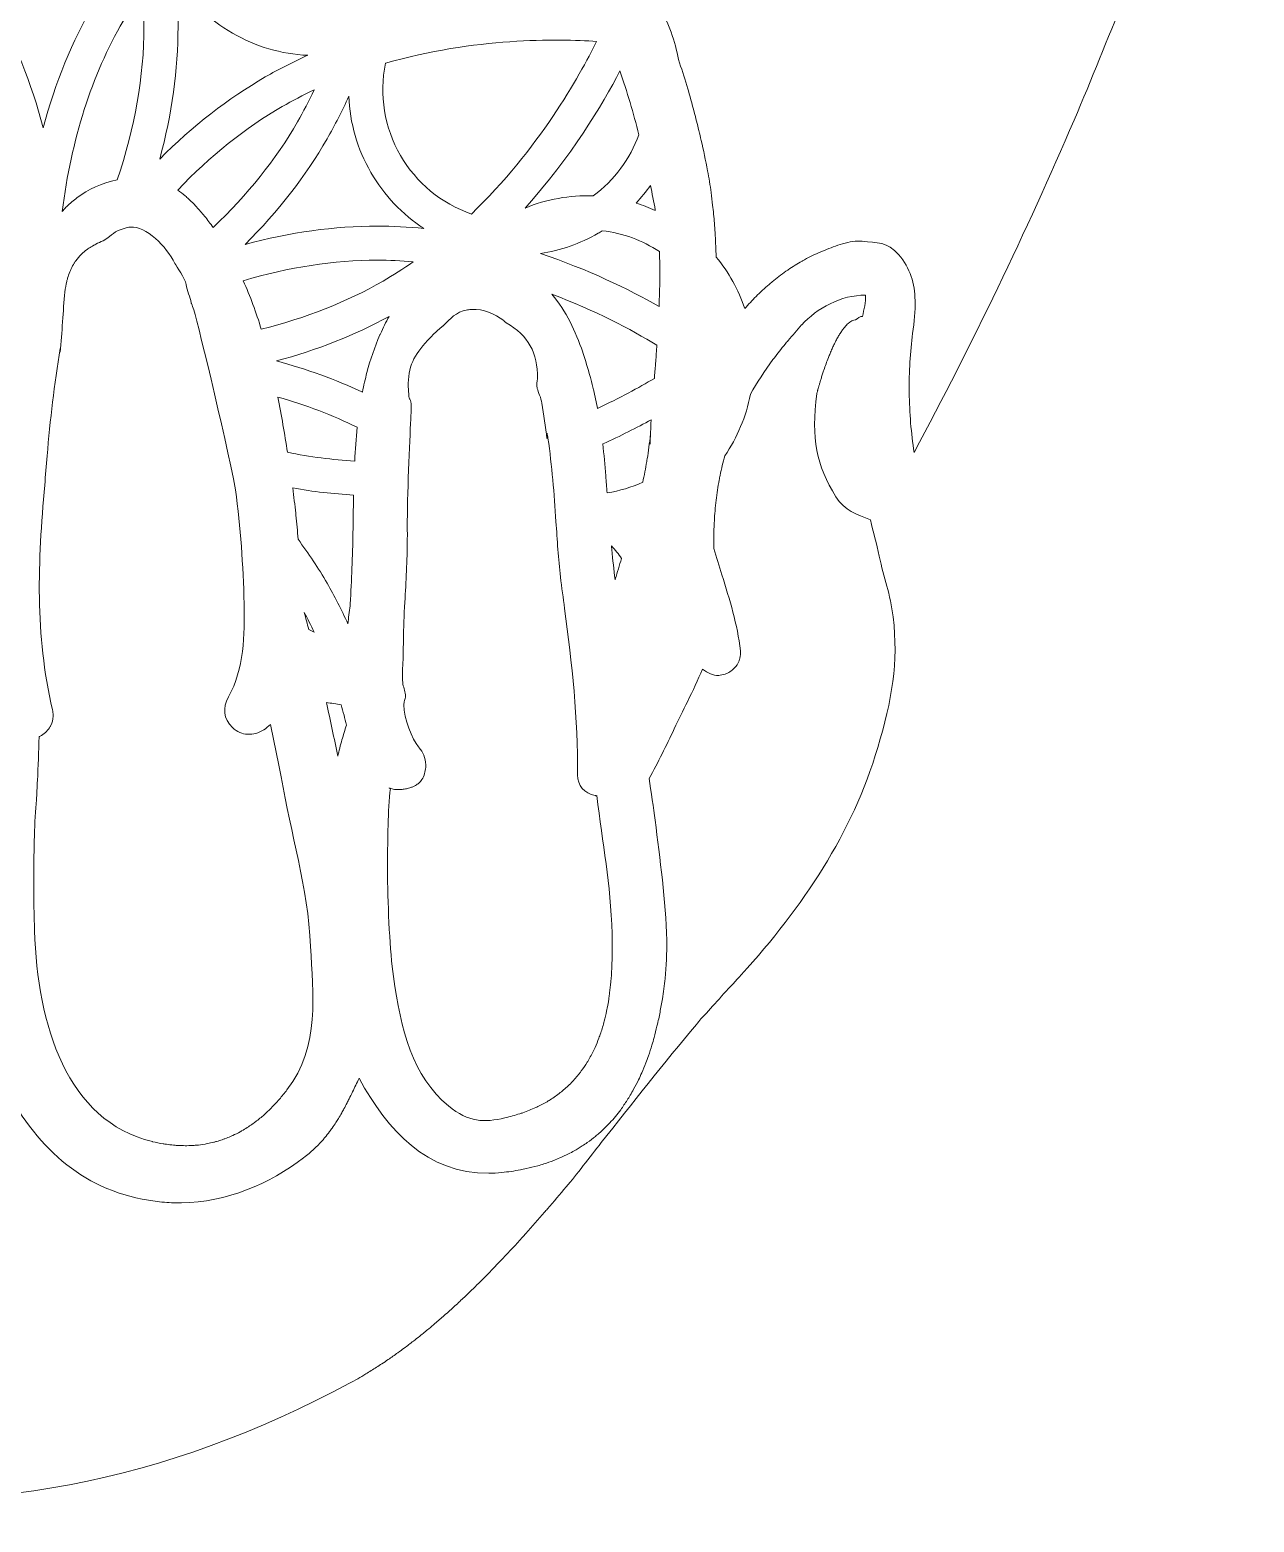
# Model space of a CAD drawing. Header units: millimetres. Extents: x -416 to 1516, y -417 to 43.
# Drawn here: x 240.2 to 282.2, y -287.4 to -236.2 of the extents above; entities that cross this region are included whole.
import ezdxf

# ---------------------------------------------------------------- set-up
doc = ezdxf.new("R2010")
doc.units = ezdxf.units.MM
doc.header["$MEASUREMENT"] = 0
doc.layers.add('Layer 4', color=7, linetype='Continuous')

msp = doc.modelspace()

# ---------------------------------------------------------------- linework, layer by layer
at = {"layer": 'Layer 4', "lineweight": 0}
for points, knots in [([(282.204, -223.898), (281.255, -226.113), (280.374, -228.346), (279.508, -230.579), (279.453, -230.72), (279.398, -230.86), (279.344, -231.001), (278.243, -233.842), (277.237, -236.477), (276.029, -239.311), (274.403, -243.122), (272.513, -247.017), (270.548, -250.699), (270.441, -250.052), (270.385, -249.343), (270.377, -248.64), (270.369, -247.938), (270.408, -247.243), (270.492, -246.627), (270.547, -246.221), (270.585, -245.845), (270.577, -245.494), (270.563, -244.909), (270.42, -244.393), (270.012, -243.919), (269.629, -243.476), (269.273, -243.517), (268.765, -243.461), (268.556, -243.438), (268.327, -243.476), (268.089, -243.549), (267.873, -243.615), (267.669, -243.692), (267.469, -243.774), (267.426, -243.791), (267.384, -243.808), (267.342, -243.826), (267.151, -243.909), (266.965, -243.998), (266.787, -244.095), (266.757, -244.111), (266.729, -244.129), (266.7, -244.146), (266.538, -244.237), (266.381, -244.335), (266.229, -244.438), (266.202, -244.456), (266.174, -244.473), (266.147, -244.492), (265.984, -244.607), (265.826, -244.728), (265.673, -244.856), (265.64, -244.884), (265.607, -244.912), (265.574, -244.941), (265.42, -245.073), (265.269, -245.21), (265.125, -245.355), (264.993, -245.488), (264.865, -245.626), (264.74, -245.769), (264.52, -245.121), (264.184, -244.525), (263.757, -244.003), (263.757, -243.998), (263.757, -243.993), (263.756, -243.988), (263.749, -243.748), (263.739, -243.508), (263.725, -243.268), (263.723, -243.233), (263.72, -243.199), (263.717, -243.164), (263.704, -242.953), (263.69, -242.742), (263.67, -242.531), (263.66, -242.43), (263.646, -242.329), (263.635, -242.227), (263.619, -242.082), (263.605, -241.937), (263.585, -241.791), (263.55, -241.544), (263.51, -241.295), (263.463, -241.046), (263.395, -240.694), (263.322, -240.347), (263.244, -240.005), (263.193, -239.781), (263.137, -239.563), (263.082, -239.343), (263.057, -239.242), (263.033, -239.139), (263.006, -239.038), (262.932, -238.757), (262.853, -238.48), (262.772, -238.205), (262.764, -238.178), (262.756, -238.151), (262.748, -238.124), (262.658, -237.825), (262.563, -237.529), (262.464, -237.238), (262.464, -237.237), (262.464, -237.237), (262.464, -237.237), (262.349, -236.606), (262.129, -235.985), (261.793, -235.402), (261.755, -235.336), (261.712, -235.274), (261.671, -235.21), (261.671, -235.21), (261.671, -235.21), (261.671, -235.21), (261.387, -234.575), (261.077, -233.958), (260.738, -233.36), (260.724, -233.335), (260.71, -233.311), (260.696, -233.287), (260.373, -232.723), (260.026, -232.174), (259.651, -231.641), (259.598, -231.566), (259.544, -231.491), (259.49, -231.416), (259.319, -231.18), (259.144, -230.947), (258.963, -230.717), (258.875, -230.606), (258.787, -230.494), (258.697, -230.383), (258.598, -230.262), (258.497, -230.142), (258.394, -230.023), (258.278, -229.887), (258.159, -229.752), (258.038, -229.618), (257.934, -229.502), (257.83, -229.387), (257.722, -229.272), (257.55, -229.088), (257.374, -228.907), (257.193, -228.727), (257.112, -228.646), (257.029, -228.565), (256.946, -228.484), (256.751, -228.294), (256.551, -228.106), (256.346, -227.921), (256.31, -227.888), (256.276, -227.855), (256.24, -227.823), (255.997, -227.605), (255.744, -227.39), (255.487, -227.178), (255.419, -227.121), (255.35, -227.064), (255.281, -227.008), (255.014, -226.792), (254.744, -226.577), (254.463, -226.366), (252.589, -224.955), (250.341, -224.203), (248.151, -223.44), (248.147, -223.433), (248.143, -223.426), (248.139, -223.419), (246.65, -220.874), (245.29, -218.455), (243.763, -215.852), (243.73, -215.797), (243.693, -215.734), (243.658, -215.673), (243.635, -215.634), (243.614, -215.598), (243.59, -215.557), (243.555, -215.498), (243.518, -215.434), (243.481, -215.371), (243.446, -215.313), (243.412, -215.254), (243.377, -215.193), (243.349, -215.146), (243.321, -215.098), (243.293, -215.05), (243.111, -214.739), (242.919, -214.412), (242.734, -214.095), (242.679, -214.001), (242.626, -213.91), (242.573, -213.82), (242.541, -213.765), (242.51, -213.712), (242.479, -213.659), (242.423, -213.563), (242.369, -213.472), (242.318, -213.384), (242.302, -213.358), (242.284, -213.327), (242.269, -213.301), (243.336, -212.102), (244.443, -210.973), (245.59, -209.897), (245.695, -209.799), (245.8, -209.702), (245.906, -209.604), (246.172, -209.358), (246.441, -209.114), (246.713, -208.873), (246.819, -208.779), (246.925, -208.684), (247.033, -208.59), (247.767, -207.948), (248.518, -207.324), (249.287, -206.715), (249.401, -206.625), (249.515, -206.537), (249.63, -206.447), (249.917, -206.223), (250.206, -206.001), (250.498, -205.781), (250.614, -205.694), (250.729, -205.606), (250.846, -205.52), (251.241, -205.226), (251.64, -204.934), (252.045, -204.646), (252.268, -204.487), (252.498, -204.333), (252.727, -204.179), (254.777, -206.657), (256.712, -208.719), (258.705, -210.549), (260.073, -211.805), (261.513, -213.012), (262.987, -214.136), (266.102, -216.512), (269.499, -218.598), (273.085, -220.337), (276.067, -221.783), (279.126, -222.974), (282.205, -223.896), (282.205, -223.897), (282.204, -223.897), (282.204, -223.898)], [0, 0, 0, 0, 1, 1, 1, 2, 2, 2, 3, 3, 3, 4, 4, 4, 5, 5, 5, 6, 6, 6, 7, 7, 7, 8, 8, 8, 9, 9, 9, 10, 10, 10, 11, 11, 11, 12, 12, 12, 13, 13, 13, 14, 14, 14, 15, 15, 15, 16, 16, 16, 17, 17, 17, 18, 18, 18, 19, 19, 19, 20, 20, 20, 21, 21, 21, 22, 22, 22, 23, 23, 23, 24, 24, 24, 25, 25, 25, 26, 26, 26, 27, 27, 27, 28, 28, 28, 29, 29, 29, 30, 30, 30, 31, 31, 31, 32, 32, 32, 33, 33, 33, 34, 34, 34, 35, 35, 35, 36, 36, 36, 37, 37, 37, 38, 38, 38, 39, 39, 39, 40, 40, 40, 41, 41, 41, 42, 42, 42, 43, 43, 43, 44, 44, 44, 45, 45, 45, 46, 46, 46, 47, 47, 47, 48, 48, 48, 49, 49, 49, 50, 50, 50, 51, 51, 51, 52, 52, 52, 53, 53, 53, 54, 54, 54, 55, 55, 55, 56, 56, 56, 57, 57, 57, 58, 58, 58, 59, 59, 59, 60, 60, 60, 61, 61, 61, 62, 62, 62, 63, 63, 63, 64, 64, 64, 65, 65, 65, 66, 66, 66, 67, 67, 67, 68, 68, 68, 69, 69, 69, 70, 70, 70, 71, 71, 71, 72, 72, 72, 73, 73, 73, 74, 74, 74, 75, 75, 75, 76, 76, 76, 77, 77, 77, 78, 78, 78, 79, 79, 79, 80, 80, 80, 81, 81, 81, 82, 82, 82, 82]), ([(238.955, -235.331), (238.68, -234.855), (238.375, -234.384), (238.043, -233.926), (238.852, -234.352), (239.749, -234.574), (240.682, -234.574), (241.614, -234.574), (242.511, -234.352), (243.321, -233.926), (242.989, -234.384), (242.684, -234.855), (242.409, -235.331), (241.671, -236.608), (241.091, -238.032), (240.682, -239.572), (240.272, -238.032), (239.693, -236.608), (238.955, -235.331)], [0, 0, 0, 0, 1, 1, 1, 2, 2, 2, 3, 3, 3, 4, 4, 4, 5, 5, 5, 6, 6, 6, 6]), ([(245.218, -234.459), (245.705, -235.23), (246.369, -235.868), (247.175, -236.333), (247.972, -236.793), (248.847, -237.049), (249.749, -237.09), (249.245, -237.317), (248.759, -237.565), (248.295, -237.833), (247.016, -238.571), (245.802, -239.515), (244.677, -240.644), (245.093, -239.104), (245.304, -237.581), (245.304, -236.106), (245.304, -235.568), (245.275, -235.017), (245.218, -234.459)], [0, 0, 0, 0, 1, 1, 1, 2, 2, 2, 3, 3, 3, 4, 4, 4, 5, 5, 5, 6, 6, 6, 6]), ([(244.135, -236.106), (244.135, -237.806), (243.823, -239.568), (243.221, -241.363), (242.677, -241.472), (242.221, -241.683), (241.833, -241.977), (241.82, -241.987), (241.808, -241.998), (241.795, -242.008), (241.674, -242.102), (241.558, -242.202), (241.45, -242.311), (241.45, -242.311), (241.45, -242.311), (241.449, -242.311), (241.449, -242.312), (241.448, -242.313), (241.447, -242.314), (241.407, -242.355), (241.369, -242.399), (241.33, -242.442), (241.645, -239.976), (242.344, -237.779), (243.421, -235.915), (243.62, -235.569), (243.842, -235.221), (244.082, -234.877), (244.118, -235.296), (244.135, -235.707), (244.135, -236.106)], [0, 0, 0, 0, 1, 1, 1, 2, 2, 2, 3, 3, 3, 4, 4, 4, 5, 5, 5, 6, 6, 6, 7, 7, 7, 8, 8, 8, 9, 9, 9, 10, 10, 10, 10]), ([(252.414, -237.363), (255.464, -236.482), (258.336, -236.525), (259.656, -236.612), (259.069, -237.803), (257.666, -240.322), (255.361, -242.529), (254.334, -242.171), (253.474, -241.461), (252.93, -240.519), (252.378, -239.563), (252.196, -238.446), (252.414, -237.363)], [0, 0, 0, 0, 1, 1, 1, 2, 2, 2, 3, 3, 3, 4, 4, 4, 4]), ([(259.534, -241.909), (258.737, -241.878), (257.938, -242.024), (257.203, -242.323), (258.786, -240.571), (259.851, -238.788), (260.457, -237.625), (260.702, -238.34), (260.917, -239.07), (261.107, -239.813), (260.809, -240.629), (260.276, -241.366), (259.534, -241.909)], [0, 0, 0, 0, 1, 1, 1, 2, 2, 2, 3, 3, 3, 4, 4, 4, 4]), ([(249.97, -238.277), (249.792, -238.658), (249.602, -239.023), (249.402, -239.368), (248.659, -240.656), (247.686, -241.867), (246.506, -242.99), (246.411, -242.859), (246.316, -242.729), (246.215, -242.603), (246.123, -242.489), (246.032, -242.386), (245.941, -242.287), (245.908, -242.251), (245.875, -242.217), (245.842, -242.183), (245.783, -242.123), (245.724, -242.066), (245.665, -242.011), (245.626, -241.976), (245.587, -241.939), (245.548, -241.906), (245.464, -241.835), (245.379, -241.768), (245.292, -241.709), (246.405, -240.545), (247.603, -239.582), (248.879, -238.845), (249.225, -238.646), (249.59, -238.456), (249.97, -238.277)], [0, 0, 0, 0, 1, 1, 1, 2, 2, 2, 3, 3, 3, 4, 4, 4, 5, 5, 5, 6, 6, 6, 7, 7, 7, 8, 8, 8, 9, 9, 9, 10, 10, 10, 10]), ([(253.737, -243.026), (253.194, -242.971), (252.66, -242.943), (252.141, -242.943), (250.666, -242.943), (249.143, -243.154), (247.603, -243.57), (248.732, -242.446), (249.676, -241.231), (250.414, -239.953), (250.683, -239.487), (250.933, -238.999), (251.16, -238.494), (251.195, -239.408), (251.451, -240.296), (251.918, -241.104), (252.371, -241.889), (252.991, -242.541), (253.737, -243.026)], [0, 0, 0, 0, 1, 1, 1, 2, 2, 2, 3, 3, 3, 4, 4, 4, 5, 5, 5, 6, 6, 6, 6]), ([(261.011, -242.155), (261.192, -241.963), (261.354, -241.759), (261.503, -241.548), (261.56, -241.828), (261.617, -242.108), (261.667, -242.39), (261.668, -242.395), (261.669, -242.401), (261.67, -242.407), (261.457, -242.311), (261.238, -242.225), (261.011, -242.155)], [0, 0, 0, 0, 1, 1, 1, 2, 2, 2, 3, 3, 3, 4, 4, 4, 4]), ([(240.357, -265.24), (240.36, -264.313), (240.383, -263.31), (240.448, -262.605), (240.464, -262.439), (240.466, -262.15), (240.48, -261.944), (240.513, -261.477), (240.52, -260.925), (240.541, -260.449), (240.543, -260.421), (240.597, -260.421), (240.623, -260.403), (240.752, -260.317), (240.852, -260.211), (240.921, -260.093), (240.928, -260.081), (240.934, -260.069), (240.94, -260.057), (240.99, -259.96), (241.018, -259.854), (241.021, -259.741), (241.021, -259.727), (241.021, -259.713), (241.021, -259.698), (241.02, -259.641), (241.014, -259.582), (241, -259.521), (241, -259.521), (241, -259.521), (241, -259.521), (240.695, -258.227), (240.569, -256.958), (240.549, -255.683), (240.529, -254.409), (240.614, -253.129), (240.731, -251.817), (240.76, -251.483), (240.785, -251.158), (240.814, -250.818), (240.917, -249.592), (241.064, -248.359), (241.264, -247.142), (241.264, -247.18), (241.267, -247.225), (241.266, -247.261), (241.266, -247.26), (241.266, -247.26), (241.266, -247.26), (241.266, -247.26), (241.266, -247.26), (241.266, -247.261), (241.331, -246.6), (241.356, -245.843), (241.425, -245.204), (241.425, -245.204), (241.425, -245.203), (241.425, -245.203), (241.44, -245.073), (241.462, -244.952), (241.488, -244.837), (241.497, -244.801), (241.508, -244.768), (241.518, -244.733), (241.539, -244.656), (241.564, -244.582), (241.592, -244.511), (241.606, -244.476), (241.621, -244.442), (241.637, -244.408), (241.668, -244.341), (241.704, -244.278), (241.743, -244.217), (241.76, -244.19), (241.776, -244.162), (241.794, -244.136), (241.853, -244.054), (241.918, -243.976), (241.992, -243.905), (242.05, -243.849), (242.115, -243.797), (242.184, -243.747), (242.204, -243.732), (242.225, -243.718), (242.246, -243.704), (242.299, -243.669), (242.354, -243.635), (242.412, -243.602), (242.435, -243.589), (242.457, -243.576), (242.481, -243.564), (242.562, -243.522), (242.646, -243.482), (242.737, -243.445), (243.119, -243.227), (243.012, -243.141), (243.562, -242.993), (243.596, -242.984), (243.632, -242.978), (243.668, -242.976), (244.207, -242.939), (244.909, -243.637), (245.194, -244.224), (245.244, -244.327), (245.554, -244.736), (245.584, -244.945), (245.613, -245.153), (245.716, -245.367), (245.755, -245.577), (245.756, -245.579), (245.758, -245.582), (245.763, -245.593), (245.779, -245.627), (245.784, -245.672), (245.827, -245.752), (245.827, -245.752), (245.827, -245.753), (245.828, -245.753), (245.874, -245.851), (246.919, -250.083), (247.274, -251.982), (247.274, -251.982), (247.274, -251.982), (247.274, -251.982), (247.446, -253.272), (247.54, -254.553), (247.568, -255.886), (247.59, -256.949), (247.565, -258.119), (247.038, -259.08), (246.825, -259.469), (246.859, -259.822), (247.171, -260.125), (247.327, -260.277), (247.506, -260.35), (247.69, -260.359), (247.875, -260.368), (248.066, -260.313), (248.246, -260.208), (248.333, -260.158), (248.399, -260.082), (248.477, -260.021), (248.576, -260.629), (248.736, -261.203), (248.838, -261.812), (249.17, -263.787), (249.756, -265.567), (249.85, -267.633), (249.924, -269.249), (250.194, -271.036), (249.038, -272.546), (248.955, -272.654), (248.868, -272.759), (248.778, -272.863), (248.756, -272.888), (248.733, -272.914), (248.71, -272.939), (248.618, -273.042), (248.524, -273.143), (248.425, -273.239), (248.424, -273.24), (248.424, -273.24), (248.423, -273.241), (248.356, -273.306), (248.287, -273.368), (248.217, -273.429), (248.195, -273.449), (248.171, -273.468), (248.149, -273.487), (248.099, -273.529), (248.048, -273.57), (247.996, -273.61), (247.969, -273.63), (247.942, -273.651), (247.915, -273.671), (247.864, -273.708), (247.812, -273.745), (247.759, -273.78), (247.732, -273.798), (247.706, -273.817), (247.678, -273.834), (247.615, -273.875), (247.549, -273.914), (247.483, -273.951), (247.467, -273.961), (247.451, -273.971), (247.434, -273.98), (247.351, -274.026), (247.266, -274.068), (247.18, -274.108), (247.156, -274.119), (247.131, -274.129), (247.106, -274.139), (247.043, -274.167), (246.978, -274.194), (246.912, -274.218), (246.88, -274.23), (246.847, -274.241), (246.814, -274.252), (246.753, -274.273), (246.691, -274.293), (246.628, -274.31), (246.594, -274.32), (246.56, -274.33), (246.526, -274.338), (246.456, -274.356), (246.385, -274.371), (246.314, -274.385), (246.286, -274.391), (246.258, -274.397), (246.23, -274.402), (246.13, -274.419), (246.029, -274.433), (245.925, -274.442), (245.904, -274.444), (245.882, -274.444), (245.861, -274.446), (245.777, -274.452), (245.692, -274.456), (245.605, -274.457), (245.568, -274.458), (245.53, -274.457), (245.492, -274.456), (245.419, -274.455), (245.344, -274.452), (245.268, -274.447), (245.227, -274.445), (245.186, -274.441), (245.145, -274.438), (245.066, -274.43), (244.986, -274.42), (244.905, -274.409), (244.867, -274.403), (244.83, -274.399), (244.792, -274.392), (244.674, -274.373), (244.555, -274.349), (244.432, -274.32), (244.431, -274.32), (244.43, -274.32), (244.429, -274.319), (241.484, -273.614), (240.482, -270.312), (240.381, -267.086), (240.367, -266.634), (240.356, -265.96), (240.357, -265.24)], [0, 0, 0, 0, 1, 1, 1, 2, 2, 2, 3, 3, 3, 4, 4, 4, 5, 5, 5, 6, 6, 6, 7, 7, 7, 8, 8, 8, 9, 9, 9, 10, 10, 10, 11, 11, 11, 12, 12, 12, 13, 13, 13, 14, 14, 14, 15, 15, 15, 16, 16, 16, 17, 17, 17, 18, 18, 18, 19, 19, 19, 20, 20, 20, 21, 21, 21, 22, 22, 22, 23, 23, 23, 24, 24, 24, 25, 25, 25, 26, 26, 26, 27, 27, 27, 28, 28, 28, 29, 29, 29, 30, 30, 30, 31, 31, 31, 32, 32, 32, 33, 33, 33, 34, 34, 34, 35, 35, 35, 36, 36, 36, 37, 37, 37, 38, 38, 38, 39, 39, 39, 40, 40, 40, 41, 41, 41, 42, 42, 42, 43, 43, 43, 44, 44, 44, 45, 45, 45, 46, 46, 46, 47, 47, 47, 48, 48, 48, 49, 49, 49, 50, 50, 50, 51, 51, 51, 52, 52, 52, 53, 53, 53, 54, 54, 54, 55, 55, 55, 56, 56, 56, 57, 57, 57, 58, 58, 58, 59, 59, 59, 60, 60, 60, 61, 61, 61, 62, 62, 62, 63, 63, 63, 64, 64, 64, 65, 65, 65, 66, 66, 66, 67, 67, 67, 68, 68, 68, 69, 69, 69, 70, 70, 70, 71, 71, 71, 72, 72, 72, 73, 73, 73, 74, 74, 74, 75, 75, 75, 76, 76, 76, 77, 77, 77, 78, 78, 78, 79, 79, 79, 80, 80, 80, 81, 81, 81, 82, 82, 82, 82]), ([(257.728, -243.886), (258.421, -243.779), (259.092, -243.544), (259.706, -243.19), (259.755, -243.162), (259.803, -243.132), (259.851, -243.103), (260.568, -243.183), (261.233, -243.437), (261.809, -243.814), (261.821, -244.109), (261.825, -244.412), (261.823, -244.72), (261.822, -244.733), (261.823, -244.745), (261.823, -244.758), (261.82, -245.069), (261.811, -245.385), (261.799, -245.699), (260.744, -245.101), (259.351, -244.421), (257.728, -243.886)], [0, 0, 0, 0, 1, 1, 1, 2, 2, 2, 3, 3, 3, 4, 4, 4, 5, 5, 5, 6, 6, 6, 7, 7, 7, 7]), ([(247.541, -244.816), (249.109, -244.352), (250.649, -244.112), (252.141, -244.112), (252.541, -244.112), (252.953, -244.13), (253.37, -244.166), (253.026, -244.406), (252.678, -244.627), (252.333, -244.827), (251.084, -245.548), (249.685, -246.096), (248.158, -246.477), (248.158, -246.477), (248.158, -246.477), (248.158, -246.477), (247.984, -245.908), (247.78, -245.352), (247.541, -244.816), (247.541, -244.816), (247.541, -244.816), (247.541, -244.816)], [0, 0, 0, 0, 1, 1, 1, 2, 2, 2, 3, 3, 3, 4, 4, 4, 5, 5, 5, 6, 6, 6, 7, 7, 7, 7]), ([(269.298, -260.813), (268.424, -263.76), (266.739, -266.261), (264.619, -268.597), (264.268, -268.983), (263.782, -269.505), (263.421, -269.918), (263.419, -269.921), (263.412, -269.93), (263.409, -269.932), (263.283, -270.039), (263.184, -270.176), (263.079, -270.302), (261.979, -271.616), (260.864, -273.03), (259.814, -274.352), (259.419, -274.85), (258.971, -275.452), (258.617, -275.87), (258.404, -276.121), (258.188, -276.374), (257.969, -276.626), (257.936, -276.664), (257.904, -276.702), (257.871, -276.74), (257.659, -276.983), (257.444, -277.226), (257.227, -277.468), (257.187, -277.513), (257.147, -277.557), (257.107, -277.601), (256.887, -277.844), (256.665, -278.086), (256.439, -278.324), (256.405, -278.36), (256.372, -278.394), (256.338, -278.429), (256.1, -278.68), (255.86, -278.928), (255.615, -279.17), (255.453, -279.331), (255.289, -279.489), (255.124, -279.646), (255.072, -279.695), (255.019, -279.743), (254.967, -279.792), (254.853, -279.898), (254.739, -280.003), (254.625, -280.107), (254.56, -280.165), (254.495, -280.222), (254.43, -280.279), (254.325, -280.372), (254.22, -280.464), (254.114, -280.554), (254.044, -280.613), (253.975, -280.671), (253.905, -280.728), (253.801, -280.815), (253.697, -280.9), (253.592, -280.984), (253.52, -281.041), (253.448, -281.098), (253.375, -281.154), (253.27, -281.236), (253.165, -281.315), (253.059, -281.394), (252.986, -281.448), (252.913, -281.502), (252.84, -281.555), (252.73, -281.634), (252.619, -281.71), (252.508, -281.786), (252.438, -281.835), (252.367, -281.884), (252.296, -281.931), (252.173, -282.012), (252.049, -282.089), (251.925, -282.166), (251.865, -282.204), (251.805, -282.243), (251.745, -282.279), (251.559, -282.39), (251.372, -282.497), (251.184, -282.599), (244.951, -285.942), (238.338, -287.359), (231.635, -286.114), (226.896, -285.234), (224.845, -282.364), (221.678, -279.346), (221.359, -279.042), (221.162, -278.687), (220.832, -278.401), (220.896, -278.39), (220.958, -278.381), (221.017, -278.374), (221.077, -278.368), (221.135, -278.363), (221.191, -278.359), (221.531, -278.337), (221.828, -278.352), (222.219, -278.209), (222.421, -278.136), (222.61, -278.056), (222.792, -277.972), (222.849, -277.946), (222.903, -277.918), (222.958, -277.891), (223.081, -277.83), (223.201, -277.768), (223.316, -277.702), (223.374, -277.67), (223.43, -277.636), (223.485, -277.602), (223.596, -277.534), (223.702, -277.463), (223.804, -277.391), (223.85, -277.358), (223.897, -277.327), (223.941, -277.294), (224.234, -277.071), (224.492, -276.826), (224.72, -276.559), (224.754, -276.52), (224.786, -276.479), (224.819, -276.439), (224.907, -276.329), (224.99, -276.216), (225.069, -276.098), (225.095, -276.06), (225.122, -276.023), (225.146, -275.985), (225.244, -275.832), (225.335, -275.673), (225.418, -275.508), (225.434, -275.478), (225.447, -275.445), (225.462, -275.414), (225.53, -275.274), (225.593, -275.131), (225.651, -274.983), (225.672, -274.931), (225.693, -274.877), (225.713, -274.824), (225.768, -274.673), (225.821, -274.518), (225.869, -274.359), (225.879, -274.324), (225.891, -274.291), (225.901, -274.256), (225.957, -274.062), (226.007, -273.861), (226.053, -273.655), (226.065, -273.602), (226.075, -273.547), (226.087, -273.492), (226.12, -273.33), (226.152, -273.163), (226.181, -272.992), (226.191, -272.93), (226.202, -272.867), (226.212, -272.804), (226.247, -272.581), (226.279, -272.355), (226.307, -272.119), (226.328, -271.941), (226.339, -271.69), (226.341, -271.4), (226.342, -271.183), (226.339, -270.944), (226.331, -270.697), (226.307, -269.956), (226.241, -269.146), (226.147, -268.649), (226.165, -268.637), (226.184, -268.641), (226.203, -268.649), (226.222, -268.658), (226.241, -268.671), (226.26, -268.679), (226.419, -268.745), (226.579, -268.819), (226.737, -268.892), (226.894, -268.966), (227.058, -269.024), (227.217, -269.095), (227.263, -269.698), (227.253, -270.547), (227.375, -271.112), (228.174, -274.799), (229.952, -277.105), (233.647, -277.217), (233.893, -277.224), (234.148, -277.222), (234.411, -277.21), (235.967, -277.138), (237.106, -276.51), (237.955, -275.54), (238.085, -275.392), (238.207, -275.233), (238.324, -275.069), (238.81, -274.387), (239.189, -273.581), (239.488, -272.7), (240.712, -274.787), (242.269, -276.132), (244.75, -276.389), (244.973, -276.412), (245.196, -276.422), (245.417, -276.419), (246.965, -276.4), (248.436, -275.77), (249.609, -274.871), (249.74, -274.771), (249.859, -274.67), (249.969, -274.568), (250.072, -274.472), (250.166, -274.375), (250.254, -274.277), (250.284, -274.244), (250.311, -274.209), (250.339, -274.175), (250.395, -274.109), (250.451, -274.043), (250.502, -273.975), (250.532, -273.935), (250.561, -273.893), (250.59, -273.852), (250.634, -273.789), (250.678, -273.726), (250.719, -273.662), (250.747, -273.618), (250.774, -273.574), (250.801, -273.53), (250.84, -273.466), (250.878, -273.401), (250.915, -273.335), (250.94, -273.29), (250.966, -273.245), (250.99, -273.199), (251.027, -273.13), (251.064, -273.06), (251.1, -272.989), (251.122, -272.945), (251.145, -272.9), (251.168, -272.856), (251.208, -272.774), (251.249, -272.69), (251.289, -272.606), (251.361, -272.457), (251.434, -272.306), (251.51, -272.149), (252.518, -273.947), (253.823, -275.419), (255.965, -275.401), (256.108, -275.4), (256.254, -275.392), (256.405, -275.377), (256.405, -275.377), (256.405, -275.377), (256.405, -275.377), (256.626, -275.355), (256.838, -275.324), (257.043, -275.286), (257.11, -275.274), (257.173, -275.257), (257.239, -275.243), (257.374, -275.214), (257.508, -275.184), (257.636, -275.149), (257.709, -275.128), (257.779, -275.104), (257.851, -275.082), (257.965, -275.045), (258.077, -275.007), (258.186, -274.965), (258.257, -274.938), (258.326, -274.909), (258.394, -274.879), (258.497, -274.834), (258.597, -274.787), (258.695, -274.737), (258.76, -274.704), (258.824, -274.671), (258.887, -274.635), (258.983, -274.581), (259.076, -274.523), (259.167, -274.464), (259.224, -274.427), (259.281, -274.391), (259.336, -274.352), (259.432, -274.284), (259.523, -274.211), (259.613, -274.137), (259.656, -274.101), (259.702, -274.068), (259.743, -274.031), (259.872, -273.918), (259.995, -273.8), (260.111, -273.675), (260.243, -273.532), (260.367, -273.381), (260.484, -273.223), (260.523, -273.171), (260.557, -273.115), (260.594, -273.062), (260.669, -272.953), (260.743, -272.844), (260.812, -272.73), (260.852, -272.663), (260.888, -272.593), (260.926, -272.524), (260.985, -272.416), (261.044, -272.308), (261.098, -272.195), (261.134, -272.12), (261.168, -272.042), (261.202, -271.964), (261.252, -271.852), (261.299, -271.738), (261.344, -271.622), (261.375, -271.54), (261.406, -271.458), (261.435, -271.374), (261.477, -271.255), (261.516, -271.133), (261.553, -271.01), (261.579, -270.925), (261.605, -270.841), (261.628, -270.754), (261.664, -270.624), (261.696, -270.491), (261.727, -270.357), (261.747, -270.273), (261.768, -270.19), (261.786, -270.105), (261.818, -269.955), (261.845, -269.802), (261.872, -269.648), (261.884, -269.575), (261.899, -269.503), (261.911, -269.428), (261.947, -269.198), (261.979, -268.965), (262.005, -268.727), (262.052, -268.304), (262.067, -267.864), (262.06, -267.414), (262.039, -266.064), (261.82, -264.625), (261.665, -263.301), (261.62, -262.919), (261.51, -262.29), (261.461, -261.878), (261.767, -261.31), (262.046, -260.751), (262.319, -260.172), (262.473, -259.846), (262.612, -259.557), (262.78, -259.221), (262.947, -258.885), (263.136, -258.483), (263.287, -258.128), (263.472, -258.263), (263.638, -258.352), (263.845, -258.341), (263.915, -258.337), (263.988, -258.322), (264.069, -258.294), (264.123, -258.276), (264.173, -258.249), (264.222, -258.22), (264.234, -258.212), (264.245, -258.205), (264.257, -258.197), (264.343, -258.137), (264.417, -258.061), (264.474, -257.973), (264.482, -257.96), (264.488, -257.947), (264.496, -257.934), (264.512, -257.904), (264.527, -257.874), (264.54, -257.842), (264.546, -257.826), (264.551, -257.811), (264.557, -257.794), (264.567, -257.762), (264.574, -257.729), (264.58, -257.695), (264.583, -257.68), (264.586, -257.665), (264.588, -257.649), (264.593, -257.6), (264.594, -257.55), (264.588, -257.499), (264.588, -257.499), (264.588, -257.499), (264.588, -257.499), (264.484, -256.591), (264.218, -255.748), (263.954, -254.889), (263.859, -254.581), (263.767, -254.298), (263.676, -253.993), (263.671, -253.737), (263.676, -253.489), (263.685, -253.243), (263.688, -253.181), (263.69, -253.12), (263.694, -253.06), (263.707, -252.816), (263.724, -252.576), (263.752, -252.341), (263.752, -252.341), (263.752, -252.34), (263.752, -252.34), (263.78, -252.105), (263.817, -251.877), (263.86, -251.65), (263.87, -251.595), (263.881, -251.54), (263.892, -251.485), (263.938, -251.259), (263.989, -251.037), (264.05, -250.819), (264.05, -250.819), (264.05, -250.819), (264.05, -250.819), (264.479, -250.19), (264.783, -249.474), (264.933, -248.706), (264.933, -248.706), (264.933, -248.706), (264.933, -248.706), (265.159, -248.303), (265.416, -247.909), (265.704, -247.519), (265.716, -247.503), (265.729, -247.486), (265.741, -247.47), (265.862, -247.308), (265.99, -247.146), (266.123, -246.985), (266.156, -246.944), (266.189, -246.904), (266.223, -246.863), (266.372, -246.686), (266.526, -246.509), (266.688, -246.332), (266.689, -246.331), (266.689, -246.331), (266.69, -246.33), (267.208, -245.768), (268.047, -245.288), (268.873, -245.315), (268.892, -245.558), (268.824, -245.794), (268.771, -246.039), (268.71, -246.002), (268.594, -246.144), (268.538, -246.15), (268.45, -246.16), (268.364, -246.206), (268.28, -246.28), (268.241, -246.315), (268.201, -246.356), (268.163, -246.403), (268.15, -246.418), (268.138, -246.435), (268.126, -246.451), (268.1, -246.485), (268.074, -246.519), (268.049, -246.556), (268.034, -246.577), (268.02, -246.6), (268.006, -246.623), (267.984, -246.659), (267.961, -246.696), (267.939, -246.735), (267.925, -246.76), (267.91, -246.786), (267.896, -246.812), (267.875, -246.852), (267.854, -246.892), (267.833, -246.934), (267.82, -246.961), (267.807, -246.988), (267.793, -247.015), (267.772, -247.059), (267.752, -247.104), (267.732, -247.15), (267.72, -247.176), (267.708, -247.202), (267.697, -247.228), (267.675, -247.279), (267.654, -247.331), (267.633, -247.382), (267.625, -247.404), (267.616, -247.425), (267.607, -247.446), (267.55, -247.593), (267.497, -247.738), (267.45, -247.876), (267.443, -247.898), (267.436, -247.918), (267.429, -247.94), (267.413, -247.987), (267.398, -248.033), (267.384, -248.077), (267.377, -248.099), (267.37, -248.12), (267.363, -248.142), (267.35, -248.183), (267.338, -248.222), (267.327, -248.26), (267.32, -248.28), (267.315, -248.298), (267.309, -248.317), (267.299, -248.353), (267.289, -248.385), (267.28, -248.416), (267.275, -248.434), (267.27, -248.45), (267.266, -248.466), (267.257, -248.496), (267.25, -248.521), (267.244, -248.546), (267.241, -248.557), (267.238, -248.567), (267.235, -248.577), (267.228, -248.602), (267.223, -248.622), (267.219, -248.638), (267.218, -248.642), (267.216, -248.648), (267.215, -248.651), (267.211, -248.669), (267.208, -248.68), (267.208, -248.682), (267.006, -250.246), (267.19, -251.131), (267.861, -252.217), (268.165, -252.708), (268.57, -252.808), (269.047, -253.009), (269.139, -253.437), (269.26, -253.815), (269.351, -254.258), (269.499, -254.983), (269.732, -255.557), (269.826, -256.339), (270.014, -257.907), (269.78, -259.185), (269.298, -260.813)], [0, 0, 0, 0, 1, 1, 1, 2, 2, 2, 3, 3, 3, 4, 4, 4, 5, 5, 5, 6, 6, 6, 7, 7, 7, 8, 8, 8, 9, 9, 9, 10, 10, 10, 11, 11, 11, 12, 12, 12, 13, 13, 13, 14, 14, 14, 15, 15, 15, 16, 16, 16, 17, 17, 17, 18, 18, 18, 19, 19, 19, 20, 20, 20, 21, 21, 21, 22, 22, 22, 23, 23, 23, 24, 24, 24, 25, 25, 25, 26, 26, 26, 27, 27, 27, 28, 28, 28, 29, 29, 29, 30, 30, 30, 31, 31, 31, 32, 32, 32, 33, 33, 33, 34, 34, 34, 35, 35, 35, 36, 36, 36, 37, 37, 37, 38, 38, 38, 39, 39, 39, 40, 40, 40, 41, 41, 41, 42, 42, 42, 43, 43, 43, 44, 44, 44, 45, 45, 45, 46, 46, 46, 47, 47, 47, 48, 48, 48, 49, 49, 49, 50, 50, 50, 51, 51, 51, 52, 52, 52, 53, 53, 53, 54, 54, 54, 55, 55, 55, 56, 56, 56, 57, 57, 57, 58, 58, 58, 59, 59, 59, 60, 60, 60, 61, 61, 61, 62, 62, 62, 63, 63, 63, 64, 64, 64, 65, 65, 65, 66, 66, 66, 67, 67, 67, 68, 68, 68, 69, 69, 69, 70, 70, 70, 71, 71, 71, 72, 72, 72, 73, 73, 73, 74, 74, 74, 75, 75, 75, 76, 76, 76, 77, 77, 77, 78, 78, 78, 79, 79, 79, 80, 80, 80, 81, 81, 81, 82, 82, 82, 83, 83, 83, 84, 84, 84, 85, 85, 85, 86, 86, 86, 87, 87, 87, 88, 88, 88, 89, 89, 89, 90, 90, 90, 91, 91, 91, 92, 92, 92, 93, 93, 93, 94, 94, 94, 95, 95, 95, 96, 96, 96, 97, 97, 97, 98, 98, 98, 99, 99, 99, 100, 100, 100, 101, 101, 101, 102, 102, 102, 103, 103, 103, 104, 104, 104, 105, 105, 105, 106, 106, 106, 107, 107, 107, 108, 108, 108, 109, 109, 109, 110, 110, 110, 111, 111, 111, 112, 112, 112, 113, 113, 113, 114, 114, 114, 115, 115, 115, 116, 116, 116, 117, 117, 117, 118, 118, 118, 119, 119, 119, 120, 120, 120, 121, 121, 121, 122, 122, 122, 123, 123, 123, 124, 124, 124, 125, 125, 125, 126, 126, 126, 127, 127, 127, 128, 128, 128, 129, 129, 129, 130, 130, 130, 131, 131, 131, 132, 132, 132, 133, 133, 133, 134, 134, 134, 135, 135, 135, 136, 136, 136, 137, 137, 137, 138, 138, 138, 139, 139, 139, 140, 140, 140, 141, 141, 141, 142, 142, 142, 143, 143, 143, 144, 144, 144, 145, 145, 145, 146, 146, 146, 147, 147, 147, 148, 148, 148, 149, 149, 149, 150, 150, 150, 151, 151, 151, 152, 152, 152, 153, 153, 153, 154, 154, 154, 155, 155, 155, 156, 156, 156, 157, 157, 157, 158, 158, 158, 159, 159, 159, 160, 160, 160, 161, 161, 161, 162, 162, 162, 163, 163, 163, 164, 164, 164, 165, 165, 165, 166, 166, 166, 167, 167, 167, 168, 168, 168, 169, 169, 169, 170, 170, 170, 171, 171, 171, 172, 172, 172, 173, 173, 173, 174, 174, 174, 175, 175, 175, 176, 176, 176, 177, 177, 177, 178, 178, 178, 179, 179, 179, 180, 180, 180, 181, 181, 181, 182, 182, 182, 183, 183, 183, 184, 184, 184, 185, 185, 185, 185]), ([(259.688, -249.191), (259.648, -248.984), (259.604, -248.774), (259.55, -248.557), (259.55, -248.557), (259.55, -248.557), (259.55, -248.556), (259.549, -248.556), (259.549, -248.555), (259.549, -248.554), (259.518, -248.43), (259.486, -248.304), (259.453, -248.178), (259.445, -248.15), (259.438, -248.123), (259.431, -248.095), (259.358, -247.824), (259.278, -247.55), (259.186, -247.278), (259.184, -247.274), (259.183, -247.269), (259.181, -247.265), (258.939, -246.551), (258.613, -245.855), (258.121, -245.276), (258.121, -245.276), (258.121, -245.276), (258.121, -245.276), (259.599, -245.832), (260.838, -246.489), (261.725, -247.02), (261.711, -247.214), (261.697, -247.405), (261.683, -247.59), (261.68, -247.617), (261.678, -247.643), (261.676, -247.67), (261.663, -247.839), (261.65, -248.004), (261.637, -248.163), (261.1, -248.48), (260.443, -248.838), (259.688, -249.191)], [0, 0, 0, 0, 1, 1, 1, 2, 2, 2, 3, 3, 3, 4, 4, 4, 5, 5, 5, 6, 6, 6, 7, 7, 7, 8, 8, 8, 9, 9, 9, 10, 10, 10, 11, 11, 11, 12, 12, 12, 13, 13, 13, 14, 14, 14, 14]), ([(252.488, -264.71), (252.495, -264.036), (252.492, -262.941), (252.587, -262.219), (252.587, -262.219), (252.587, -262.219), (252.587, -262.219), (252.587, -262.219), (252.587, -262.219), (252.587, -262.219), (252.586, -262.218), (252.584, -262.216), (252.58, -262.215), (252.577, -262.214), (252.575, -262.212), (252.572, -262.211), (252.57, -262.21), (252.568, -262.21), (252.566, -262.209), (252.552, -262.203), (252.537, -262.197), (252.54, -262.198), (252.542, -262.198), (252.55, -262.201), (252.561, -262.204), (252.565, -262.206), (252.57, -262.207), (252.575, -262.209), (252.591, -262.214), (252.61, -262.22), (252.641, -262.23), (252.663, -262.237), (252.692, -262.243), (252.725, -262.247), (252.735, -262.249), (252.748, -262.249), (252.759, -262.25), (252.783, -262.252), (252.808, -262.254), (252.836, -262.254), (252.851, -262.255), (252.867, -262.254), (252.884, -262.254), (252.91, -262.253), (252.936, -262.252), (252.965, -262.249), (252.983, -262.248), (253.002, -262.246), (253.021, -262.243), (253.049, -262.24), (253.077, -262.235), (253.106, -262.23), (253.126, -262.226), (253.145, -262.222), (253.165, -262.218), (253.195, -262.211), (253.223, -262.202), (253.252, -262.193), (253.272, -262.187), (253.29, -262.182), (253.309, -262.175), (253.34, -262.163), (253.37, -262.149), (253.399, -262.134), (253.414, -262.127), (253.43, -262.12), (253.445, -262.112), (253.487, -262.088), (253.527, -262.061), (253.563, -262.029), (253.602, -261.995), (253.636, -261.956), (253.663, -261.912), (253.746, -261.782), (253.787, -261.636), (253.796, -261.493), (253.811, -261.254), (253.738, -261.022), (253.618, -260.879), (253.611, -260.87), (253.609, -260.867), (253.603, -260.861), (253.605, -260.863), (253.605, -260.863), (253.607, -260.865), (253.615, -260.875), (253.62, -260.881), (253.619, -260.88), (253.622, -260.883), (253.607, -260.864), (253.548, -260.794), (253.339, -260.542), (253.035, -259.809), (253.042, -259.351), (253.043, -259.336), (253.045, -259.301), (253.052, -259.282), (253.06, -259.263), (253.058, -259.227), (253.068, -259.204), (253.092, -259.153), (253.102, -259.104), (253.104, -259.056), (253.11, -258.912), (253.039, -258.78), (253.017, -258.641), (253.003, -258.557), (252.997, -258.472), (252.996, -258.386), (252.991, -258.129), (253.025, -257.865), (253.02, -257.62), (253.017, -257.452), (253.031, -257.302), (253.033, -257.15), (253.04, -256.7), (253.054, -256.281), (253.08, -255.834), (253.12, -255.128), (253.159, -254.403), (253.165, -253.696), (253.165, -253.663), (253.167, -253.593), (253.167, -253.542), (253.168, -253.525), (253.168, -253.51), (253.167, -253.5), (253.166, -253.436), (253.165, -253.366), (253.164, -253.293), (253.164, -253.219), (253.164, -253.141), (253.164, -253.059), (253.171, -251.913), (253.259, -250.037), (253.29, -249.435), (253.296, -249.306), (253.299, -249.21), (253.298, -249.136), (253.297, -248.818), (253.241, -248.938), (253.223, -248.779), (253.21, -248.664), (253.202, -248.558), (253.199, -248.457), (253.177, -247.755), (253.401, -247.368), (253.863, -246.858), (253.914, -246.802), (253.96, -246.754), (254.003, -246.71), (254.061, -246.651), (254.115, -246.601), (254.169, -246.552), (254.185, -246.538), (254.2, -246.523), (254.216, -246.509), (254.267, -246.464), (254.318, -246.42), (254.377, -246.369), (254.378, -246.368), (254.379, -246.368), (254.38, -246.367), (254.682, -246.108), (254.795, -245.894), (255.225, -245.815), (255.279, -245.805), (255.333, -245.799), (255.387, -245.796), (255.767, -245.779), (256.153, -245.934), (256.472, -246.183), (256.498, -246.203), (256.517, -246.236), (256.556, -246.258), (257.325, -246.699), (257.631, -247.278), (257.629, -248.172), (257.629, -248.275), (257.586, -248.369), (257.62, -248.505), (257.654, -248.641), (257.753, -248.828), (257.782, -249.008), (257.843, -249.396), (257.912, -249.828), (257.948, -250.224), (257.948, -250.224), (257.948, -250.223), (257.948, -250.223), (257.948, -250.223), (257.948, -250.223), (257.948, -250.223), (257.948, -250.223), (257.948, -250.223), (257.948, -250.224), (257.949, -250.215), (257.95, -250.2), (257.951, -250.183), (257.954, -250.13), (257.956, -250.053), (257.959, -250.043), (257.963, -250.03), (257.968, -250.098), (257.972, -250.116), (257.976, -250.135), (257.984, -250.188), (257.988, -250.213), (258.128, -251.163), (258.199, -252.115), (258.264, -253.072), (258.306, -253.702), (258.343, -254.344), (258.418, -254.969), (258.461, -255.329), (258.511, -255.694), (258.557, -256.045), (258.812, -257.952), (259.023, -259.815), (259.003, -261.744), (258.999, -262.12), (259.237, -262.384), (259.607, -262.458), (259.616, -262.46), (259.625, -262.462), (259.634, -262.463), (259.643, -262.464), (259.652, -262.462), (259.663, -262.457), (259.865, -264.115), (260.135, -265.452), (260.186, -267.197), (260.186, -267.199), (260.186, -267.2), (260.186, -267.202), (260.191, -267.357), (260.192, -267.513), (260.193, -267.667), (260.193, -267.71), (260.193, -267.753), (260.192, -267.796), (260.192, -267.934), (260.189, -268.07), (260.184, -268.206), (260.183, -268.228), (260.183, -268.251), (260.182, -268.273), (260.176, -268.426), (260.167, -268.577), (260.155, -268.728), (260.152, -268.768), (260.148, -268.807), (260.144, -268.846), (260.133, -268.972), (260.119, -269.096), (260.104, -269.219), (260.1, -269.25), (260.096, -269.28), (260.092, -269.311), (260.072, -269.457), (260.048, -269.601), (260.02, -269.743), (260.013, -269.778), (260.006, -269.812), (259.999, -269.846), (259.974, -269.962), (259.947, -270.077), (259.918, -270.19), (259.909, -270.223), (259.901, -270.257), (259.892, -270.29), (259.854, -270.427), (259.811, -270.561), (259.765, -270.692), (259.755, -270.718), (259.745, -270.744), (259.735, -270.769), (259.694, -270.879), (259.65, -270.986), (259.602, -271.091), (259.587, -271.123), (259.573, -271.156), (259.557, -271.188), (259.498, -271.312), (259.434, -271.434), (259.364, -271.551), (259.355, -271.566), (259.345, -271.58), (259.336, -271.596), (259.272, -271.698), (259.204, -271.798), (259.132, -271.895), (259.111, -271.924), (259.089, -271.954), (259.066, -271.982), (258.981, -272.091), (258.893, -272.196), (258.796, -272.296), (258.796, -272.296), (258.795, -272.296), (258.795, -272.296), (258.795, -272.297), (258.795, -272.297), (258.795, -272.297), (258.698, -272.396), (258.592, -272.49), (258.483, -272.58), (258.459, -272.6), (258.436, -272.62), (258.411, -272.639), (258.301, -272.726), (258.185, -272.808), (258.062, -272.886), (258.042, -272.898), (258.02, -272.91), (257.999, -272.923), (257.884, -272.992), (257.763, -273.057), (257.637, -273.118), (257.613, -273.129), (257.591, -273.141), (257.567, -273.152), (257.427, -273.217), (257.279, -273.275), (257.124, -273.329), (257.09, -273.341), (257.055, -273.352), (257.02, -273.363), (256.859, -273.416), (256.692, -273.465), (256.514, -273.505), (256.513, -273.505), (256.513, -273.505), (256.513, -273.505), (255.811, -273.665), (255.269, -273.665), (254.574, -273.094), (253.354, -272.092), (252.935, -270.467), (252.69, -268.662), (252.573, -267.798), (252.497, -266.367), (252.488, -265.194), (252.487, -265.027), (252.487, -264.864), (252.488, -264.71)], [0, 0, 0, 0, 1, 1, 1, 2, 2, 2, 3, 3, 3, 4, 4, 4, 5, 5, 5, 6, 6, 6, 7, 7, 7, 8, 8, 8, 9, 9, 9, 10, 10, 10, 11, 11, 11, 12, 12, 12, 13, 13, 13, 14, 14, 14, 15, 15, 15, 16, 16, 16, 17, 17, 17, 18, 18, 18, 19, 19, 19, 20, 20, 20, 21, 21, 21, 22, 22, 22, 23, 23, 23, 24, 24, 24, 25, 25, 25, 26, 26, 26, 27, 27, 27, 28, 28, 28, 29, 29, 29, 30, 30, 30, 31, 31, 31, 32, 32, 32, 33, 33, 33, 34, 34, 34, 35, 35, 35, 36, 36, 36, 37, 37, 37, 38, 38, 38, 39, 39, 39, 40, 40, 40, 41, 41, 41, 42, 42, 42, 43, 43, 43, 44, 44, 44, 45, 45, 45, 46, 46, 46, 47, 47, 47, 48, 48, 48, 49, 49, 49, 50, 50, 50, 51, 51, 51, 52, 52, 52, 53, 53, 53, 54, 54, 54, 55, 55, 55, 56, 56, 56, 57, 57, 57, 58, 58, 58, 59, 59, 59, 60, 60, 60, 61, 61, 61, 62, 62, 62, 63, 63, 63, 64, 64, 64, 65, 65, 65, 66, 66, 66, 67, 67, 67, 68, 68, 68, 69, 69, 69, 70, 70, 70, 71, 71, 71, 72, 72, 72, 73, 73, 73, 74, 74, 74, 75, 75, 75, 76, 76, 76, 77, 77, 77, 78, 78, 78, 79, 79, 79, 80, 80, 80, 81, 81, 81, 82, 82, 82, 83, 83, 83, 84, 84, 84, 85, 85, 85, 86, 86, 86, 87, 87, 87, 88, 88, 88, 89, 89, 89, 90, 90, 90, 91, 91, 91, 92, 92, 92, 93, 93, 93, 94, 94, 94, 95, 95, 95, 96, 96, 96, 97, 97, 97, 98, 98, 98, 99, 99, 99, 100, 100, 100, 101, 101, 101, 102, 102, 102, 103, 103, 103, 104, 104, 104, 105, 105, 105, 106, 106, 106, 107, 107, 107, 108, 108, 108, 109, 109, 109, 110, 110, 110, 111, 111, 111, 112, 112, 112, 113, 113, 113, 114, 114, 114, 115, 115, 115, 115]), ([(248.675, -247.566), (250.069, -247.195), (251.361, -246.678), (252.543, -246.038), (252.542, -246.038), (252.542, -246.038), (252.542, -246.039), (252.432, -246.235), (252.332, -246.435), (252.241, -246.638), (252.236, -246.65), (252.231, -246.661), (252.226, -246.672), (252.042, -247.087), (251.896, -247.516), (251.781, -247.956), (251.781, -247.957), (251.78, -247.959), (251.78, -247.961), (251.722, -248.182), (251.672, -248.406), (251.628, -248.633), (251.628, -248.633), (251.628, -248.634), (251.628, -248.634), (250.702, -248.202), (249.717, -247.843), (248.675, -247.566)], [0, 0, 0, 0, 1, 1, 1, 2, 2, 2, 3, 3, 3, 4, 4, 4, 5, 5, 5, 6, 6, 6, 7, 7, 7, 8, 8, 8, 9, 9, 9, 9]), ([(249.055, -250.694), (248.958, -250.069), (248.852, -249.435), (248.728, -248.801), (248.728, -248.801), (248.728, -248.801), (248.728, -248.801), (249.693, -249.075), (250.601, -249.423), (251.45, -249.839), (251.45, -249.839), (251.45, -249.839), (251.45, -249.839), (251.41, -250.221), (251.383, -250.607), (251.364, -250.995), (251.364, -250.995), (251.364, -250.995), (251.364, -250.995), (250.604, -250.954), (249.834, -250.853), (249.055, -250.694)], [0, 0, 0, 0, 1, 1, 1, 2, 2, 2, 3, 3, 3, 4, 4, 4, 5, 5, 5, 6, 6, 6, 7, 7, 7, 7]), ([(261.499, -250.111), (261.499, -250.111), (261.499, -250.111), (261.499, -250.111), (261.471, -250.39), (261.434, -250.657), (261.392, -250.916), (261.387, -250.946), (261.381, -250.976), (261.376, -251.006), (261.335, -251.25), (261.289, -251.488), (261.239, -251.719), (260.857, -251.896), (260.447, -252.019), (260.015, -252.084), (259.999, -251.889), (259.984, -251.698), (259.968, -251.507), (259.94, -251.14), (259.909, -250.776), (259.869, -250.408), (259.869, -250.408), (259.869, -250.408), (259.869, -250.408), (260.479, -250.133), (261.035, -249.851), (261.527, -249.581), (261.527, -249.581), (261.527, -249.581), (261.527, -249.582), (261.526, -249.592), (261.526, -249.6), (261.525, -249.611), (261.52, -249.705), (261.515, -249.796), (261.512, -249.876), (261.504, -250.089), (261.499, -250.225), (261.496, -250.308), (261.496, -250.325), (261.495, -250.339), (261.495, -250.351), (261.494, -250.364), (261.494, -250.374), (261.493, -250.383), (261.493, -250.385), (261.493, -250.387), (261.493, -250.389), (261.493, -250.396), (261.492, -250.402), (261.492, -250.406), (261.492, -250.412), (261.492, -250.415), (261.491, -250.417), (261.491, -250.418), (261.491, -250.419), (261.491, -250.419), (261.491, -250.421), (261.491, -250.417), (261.491, -250.411), (261.491, -250.409), (261.491, -250.408), (261.491, -250.406), (261.491, -250.399), (261.492, -250.39), (261.492, -250.377), (261.492, -250.377), (261.492, -250.377), (261.492, -250.377), (261.493, -250.34), (261.494, -250.284), (261.496, -250.234), (261.496, -250.224), (261.496, -250.216), (261.496, -250.207), (261.498, -250.154), (261.499, -250.112), (261.499, -250.111), (261.499, -250.111), (261.499, -250.111), (261.499, -250.111), (261.499, -250.111), (261.499, -250.111), (261.499, -250.111)], [0, 0, 0, 0, 1, 1, 1, 2, 2, 2, 3, 3, 3, 4, 4, 4, 5, 5, 5, 6, 6, 6, 7, 7, 7, 8, 8, 8, 9, 9, 9, 10, 10, 10, 11, 11, 11, 12, 12, 12, 13, 13, 13, 14, 14, 14, 15, 15, 15, 16, 16, 16, 17, 17, 17, 18, 18, 18, 19, 19, 19, 20, 20, 20, 21, 21, 21, 22, 22, 22, 23, 23, 23, 24, 24, 24, 25, 25, 25, 26, 26, 26, 27, 27, 27, 28, 28, 28, 28]), ([(250.414, -255.179), (250.118, -254.666), (249.78, -254.167), (249.42, -253.676), (249.42, -253.676), (249.42, -253.676), (249.419, -253.676), (249.399, -253.403), (249.374, -253.128), (249.346, -252.85), (249.344, -252.828), (249.341, -252.805), (249.339, -252.783), (249.309, -252.501), (249.275, -252.213), (249.235, -251.917), (249.938, -252.042), (250.635, -252.124), (251.323, -252.159), (251.323, -252.161), (251.323, -252.163), (251.323, -252.164), (251.317, -252.433), (251.312, -252.702), (251.307, -252.971), (251.307, -252.975), (251.307, -252.98), (251.307, -252.985), (251.304, -253.11), (251.305, -253.319), (251.303, -253.433), (251.29, -254.26), (251.251, -255.075), (251.209, -255.888), (251.208, -255.911), (251.207, -255.932), (251.206, -255.955), (251.17, -256.16), (251.144, -256.368), (251.131, -256.577), (250.91, -256.09), (250.67, -255.622), (250.414, -255.179)], [0, 0, 0, 0, 1, 1, 1, 2, 2, 2, 3, 3, 3, 4, 4, 4, 5, 5, 5, 6, 6, 6, 7, 7, 7, 8, 8, 8, 9, 9, 9, 10, 10, 10, 11, 11, 11, 12, 12, 12, 13, 13, 13, 14, 14, 14, 14]), ([(260.177, -254.026), (260.172, -253.985), (260.171, -253.943), (260.167, -253.902), (260.292, -254.039), (260.408, -254.183), (260.513, -254.333), (260.512, -254.334), (260.512, -254.336), (260.511, -254.338), (260.441, -254.568), (260.369, -254.802), (260.298, -255.042), (260.296, -255.049), (260.294, -255.055), (260.292, -255.062), (260.244, -254.691), (260.215, -254.409), (260.177, -254.026)], [0, 0, 0, 0, 1, 1, 1, 2, 2, 2, 3, 3, 3, 4, 4, 4, 5, 5, 5, 6, 6, 6, 6]), ([(249.786, -256.763), (249.736, -256.57), (249.685, -256.378), (249.634, -256.185), (249.75, -256.403), (249.863, -256.625), (249.97, -256.854), (249.908, -256.825), (249.848, -256.793), (249.786, -256.763)], [0, 0, 0, 0, 1, 1, 1, 2, 2, 2, 3, 3, 3, 3]), ([(251.082, -260.045), (251.082, -260.045), (251.082, -260.045), (251.082, -260.046), (251.025, -260.213), (250.971, -260.381), (250.925, -260.551), (250.872, -260.735), (250.823, -260.921), (250.782, -261.11), (250.782, -261.109), (250.782, -261.108), (250.782, -261.107), (250.659, -260.494), (250.527, -259.884), (250.391, -259.275), (250.391, -259.275), (250.391, -259.274), (250.391, -259.274), (250.561, -259.29), (250.73, -259.313), (250.899, -259.349), (250.966, -259.582), (251.026, -259.814), (251.082, -260.045)], [0, 0, 0, 0, 1, 1, 1, 2, 2, 2, 3, 3, 3, 4, 4, 4, 5, 5, 5, 6, 6, 6, 7, 7, 7, 8, 8, 8, 8])]:
    msp.add_open_spline(points, degree=3, knots=knots, dxfattribs=at)

doc.saveas('drawing.dxf')
